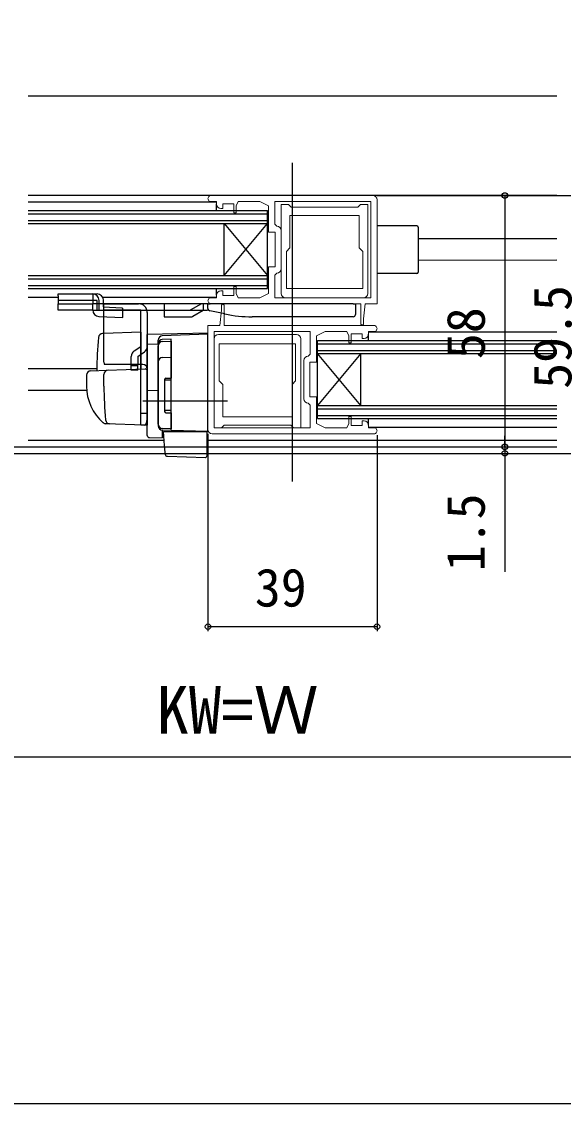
# Model space of a CAD drawing. Units: millimetres, scale not verified. Extents: x -525 to 525, y -782 to 777.
# Drawn here: x 156.1 to 281, y -782.5 to -532.9 of the extents above; entities that cross this region are included whole.
import ezdxf
from ezdxf.enums import TextEntityAlignment as Align

# ---------------------------------------------------------------- set-up
doc = ezdxf.new("R2010")
doc.units = ezdxf.units.MM
doc.header["$LTSCALE"] = 4
doc.layers.add('0-2_YKK_11', color=7, linetype='Continuous', lineweight=18)
for name, color, linetype in [('0-3_YKK_12', 2, 'Continuous'), ('0-4_YKK_13', 4, 'Continuous'), ('0-6_YKK_D', 6, 'Continuous'), ('0-7_YKK_ZWAK', 7, 'Continuous')]:
    doc.layers.add(name, color=color, linetype=linetype)
doc.styles.add('ＭＳ ゴシック', font='')
doc.styles.get('ＭＳ ゴシック').set_extended_font_data('MS Gothic')

msp = doc.modelspace()

# ---------------------------------------------------------------- linework, layer by layer
at = {"layer": '0-2_YKK_11'}
for p, q in [((237.048, -573), (199.748, -573)), ((215.948, -589.9), (215.948, -581.1)), ((216.948, -596.6), (234.948, -596.6)), ((219.448, -605.099), (201.448, -605.099)), ((221.148, -611.099), (221.148, -619.899)), ((200.048, -627.999), (237.348, -627.999))]:
    msp.add_line(p, q, dxfattribs=at)
for points in [[(199.748, -598), (234.348, -598), (234.348, -602.7), (234.648, -603), (234.948, -602.7), (234.948, -601.5), (235.348, -598), (238.048, -598), (238.048, -574)], [(199.748, -574.4), (201.048, -574.4), (201.048, -575)], [(202.048, -576), (202.448, -576), (202.448, -574.9), (205.048, -574.9), (205.048, -577), (205.548, -577), (205.548, -575.4), (206.048, -574.4), (211.048, -574.4), (213.048, -575.4), (213.048, -581.5), (214.548, -581.5), (214.548, -589.5), (213.048, -589.5), (213.048, -595.6), (211.048, -596.6), (206.048, -596.6), (205.548, -595.6), (205.548, -594), (205.048, -594), (205.048, -596.1), (202.448, -596.1), (202.448, -595), (202.048, -595)], [(214.448, -574.4), (236.648, -574.4), (236.648, -596.6), (214.448, -596.6), (214.448, -591.4), (214.948, -590.9)], [(214.948, -580.1), (214.448, -579.6), (214.448, -574.4)], [(235.948, -595.6), (235.948, -575.1), (234.248, -575.1), (233.948, -575.4), (233.648, -575.7), (218.248, -575.7), (217.948, -575.4), (217.648, -575.1), (215.948, -575.1), (215.948, -595.6)], [(201.048, -596), (201.048, -596.6), (199.748, -596.6)], [(237.348, -602.999), (202.748, -602.999), (202.748, -598.299), (202.448, -597.999), (202.148, -598.299), (202.148, -599.499), (201.748, -602.999), (199.048, -602.999), (199.048, -626.999)], [(222.648, -626.599), (200.448, -626.599), (200.448, -604.399), (222.648, -604.399), (222.648, -609.599), (222.148, -610.099)], [(200.448, -606.099), (200.448, -626.599), (202.148, -626.599), (202.448, -626.299), (202.748, -625.999), (218.148, -625.999), (218.448, -626.299), (218.748, -626.599), (220.448, -626.599), (220.448, -606.099)], [(235.048, -624.999), (234.648, -624.999), (234.648, -626.099), (232.048, -626.099), (232.048, -623.999), (231.548, -623.999), (231.548, -625.599), (231.048, -626.599), (226.048, -626.599), (224.048, -625.599), (224.048, -619.499), (222.548, -619.499), (222.548, -611.499), (224.048, -611.499), (224.048, -605.399), (226.048, -604.399), (231.048, -604.399), (231.548, -605.399), (231.548, -606.999), (232.048, -606.999), (232.048, -604.899), (234.648, -604.899), (234.648, -605.999), (235.048, -605.999)], [(236.048, -604.999), (236.048, -604.399), (237.348, -604.399)], [(222.148, -620.899), (222.648, -621.399), (222.648, -626.599)], [(237.348, -626.599), (236.048, -626.599), (236.048, -625.999)]]:
    msp.add_lwpolyline(points, dxfattribs=at)
for points in [[(234.748, -594.5), (217.148, -594.5), (217.148, -585.9), (217.948, -585.1), (217.948, -577.6), (233.948, -577.6), (233.948, -585.1), (234.748, -585.9)], [(201.648, -607.199), (219.248, -607.199), (219.248, -615.799), (218.448, -616.599), (218.448, -624.099), (202.448, -624.099), (202.448, -616.599), (201.648, -615.799)]]:
    msp.add_lwpolyline(points, close=True, dxfattribs=at)
for centre, radius, start, end in [((199.748, -573.7), 0.7, 89.99999, 270.00001), ((237.048, -574), 1, 0.00001, 89.99999), ((202.048, -575), 1, 180.00001, 269.99999), ((214.948, -581.1), 1, 0.00001, 89.99999), ((214.948, -589.9), 1, 270.00001, 359.99999), ((202.048, -596), 1, 90.00001, 179.99999), ((216.948, -595.6), 1, 180.00001, 269.99999), ((234.948, -595.6), 1, 270.00001, 359.99999), ((199.748, -597.3), 0.7, 89.99999, 270.00001), ((237.348, -603.699), 0.7, 269.99999, 90.00001), ((201.448, -606.099), 1, 90.00001, 179.99999), ((219.448, -606.099), 1, 0.00001, 89.99999), ((235.048, -604.999), 1, 270.00001, 359.99999), ((222.148, -611.099), 1, 90.00001, 179.99999), ((222.148, -619.899), 1, 180.00001, 269.99999), ((235.048, -625.999), 1, 0.00001, 89.99999), ((200.048, -626.999), 1, 180.00001, 269.99999), ((237.348, -627.299), 0.7, 269.99999, 90.00001)]:
    msp.add_arc(centre, radius, start, end, dxfattribs=at)
at = {"layer": '0-3_YKK_12'}
for p, q in [((157.552, -550), (279.543, -550)), ((218.548, -638.997), (218.548, -565.434)), ((279.543, -573), (157.552, -573)), ((157.552, -574.5), (200.848, -574.5)), ((157.552, -576.5), (212.798, -576.5)), ((201.048, -576.5), (201.048, -574.9)), ((212.798, -594.5), (212.798, -576.5)), ((157.552, -577.2), (212.798, -577.2)), ((157.552, -578.8), (212.798, -578.8)), ((157.552, -579.5), (212.798, -579.5)), ((202.799, -591.5), (202.798, -579.5)), ((202.798, -579.5), (212.798, -591.5)), ((202.799, -591.5), (212.798, -579.5)), ((279.543, -582.974), (247.548, -583.023)), ((279.543, -587.957), (247.548, -588.006)), ((157.552, -591.5), (212.798, -591.5)), ((157.552, -592.2), (212.798, -592.2)), ((157.552, -593.8), (212.798, -593.8)), ((157.552, -594.5), (212.798, -594.5)), ((157.552, -596.5), (164.448, -596.5)), ((174.774, -596.5), (200.848, -596.5)), ((201.048, -595.987), (201.049, -594.5)), ((224.298, -606.499), (279.543, -606.499)), ((224.298, -624.499), (224.298, -606.499)), ((236.047, -606.499), (236.047, -605.026)), ((236.248, -604.499), (279.543, -604.499)), ((224.298, -607.199), (279.543, -607.199)), ((224.298, -608.799), (279.543, -608.799)), ((224.298, -609.499), (279.543, -609.499)), ((234.298, -621.499), (224.298, -609.499)), ((234.298, -609.499), (224.298, -621.499)), ((234.298, -621.499), (234.298, -609.499)), ((173.375, -613), (157.552, -613)), ((171.084, -618), (157.552, -618)), ((224.298, -621.499), (279.543, -621.499)), ((224.298, -622.199), (279.543, -622.199)), ((224.298, -623.799), (279.543, -623.799)), ((224.298, -624.499), (279.543, -624.499)), ((236.048, -625.997), (236.048, -624.499)), ((236.248, -626.499), (279.543, -626.499)), ((157.552, -629.5), (188.923, -629.5)), ((157.552, -631), (189.054, -631)), ((198.748, -629.5), (279.543, -629.5)), ((198.748, -631), (279.543, -631))]:
    msp.add_line(p, q, dxfattribs=at)
at = {"layer": '0-4_YKK_13'}
for p, q in [((247.248, -580), (238.048, -580)), ((247.548, -580.3), (247.548, -590.7)), ((247.248, -591), (238.048, -591)), ((164.448, -596.139), (164.448, -595.7)), ((164.448, -596.139), (164.448, -598)), ((172.448, -595.7), (173.447, -595.7)), ((172.448, -596.139), (172.448, -598)), ((172.448, -597.2), (164.448, -597.2)), ((173.447, -597.2), (172.448, -597.2)), ((199.049, -598), (172.448, -598)), ((172.448, -599.411), (172.448, -598)), ((173.447, -599.5), (173.447, -597.2)), ((173.914, -598), (173.914, -597.2)), ((173.914, -599.41), (173.914, -598)), ((174.947, -598), (174.947, -597.2)), ((174.948, -598.7), (174.948, -598)), ((174.948, -598.7), (179.148, -598.891)), ((175.048, -611.5), (175.048, -598)), ((175.048, -598), (183.048, -598)), ((179.148, -598.891), (179.438, -599.2)), ((188.948, -598), (188.948, -599.5)), ((197.546, -598), (194.946, -599.5)), ((197.948, -598), (197.948, -599.5)), ((232.549, -598), (199.549, -598)), ((232.549, -598), (233.049, -598)), ((233.049, -598), (233.049, -600.5)), ((172.448, -599.5), (198.893, -599.5)), ((173.901, -600.91), (179.379, -601.14)), ((183.548, -599.5), (175.048, -599.5)), ((179.379, -601.14), (179.429, -599.5)), ((179.429, -599.5), (179.438, -599.2)), ((183.548, -612), (183.548, -599.5)), ((185.048, -600), (185.048, -607.827)), ((188.948, -599.5), (188.948, -601)), ((188.948, -601), (195.08, -601)), ((195.579, -600.866), (197.948, -599.5)), ((198.893, -599.5), (198.998, -599.35)), ((199.203, -599.5), (198.893, -599.5)), ((198.998, -599.35), (199.098, -599.35)), ((199.098, -599.35), (199.203, -599.5)), ((199.203, -599.5), (199.254, -599.5)), ((202.941, -600.334), (199.444, -599.585)), ((232.549, -601), (209.227, -601)), ((175.048, -604.849), (174.721, -604.861)), ((183.548, -604.552), (175.048, -604.849)), ((183.548, -604.552), (183.548, -612)), ((199.048, -604.8), (185.048, -605.044)), ((185.048, -605.501), (185.048, -605.489)), ((185.048, -605.701), (185.048, -605.501)), ((187.548, -607.233), (187.548, -606.367)), ((199.048, -605), (188.513, -605.368)), ((190.548, -606.167), (188.513, -606.23)), ((190.548, -609.823), (190.548, -606.167)), ((199.048, -627.5), (199.048, -604.8)), ((182.003, -608.88), (183.548, -607.827)), ((182.848, -610.12), (184.393, -609.066)), ((185.048, -607.273), (187.548, -607.239)), ((185.048, -607.827), (185.048, -626)), ((187.547, -625.774), (187.547, -607.696)), ((187.548, -607.233), (187.548, -626.133)), ((188.512, -606.697), (190.547, -606.626)), ((190.547, -606.626), (190.547, -615.144)), ((182.848, -610.12), (182.848, -612)), ((188.512, -610.397), (190.547, -610.326)), ((190.548, -610.788), (190.548, -609.823)), ((172.013, -613.455), (175.8, -613.323)), ((184.048, -612), (175.182, -612)), ((175.8, -613.323), (184.53, -613.018)), ((181.348, -612.25), (182.848, -612.25)), ((182.848, -613.327), (182.848, -612)), ((183.548, -612), (183.548, -613.052)), ((185.048, -613.518), (185.048, -624)), ((171.048, -614.455), (171.048, -617)), ((175.048, -617), (175.048, -614.297)), ((189.047, -615.444), (189.047, -622.844)), ((190.547, -615.644), (189.047, -615.644)), ((189.347, -615.144), (190.547, -615.144)), ((185.048, -617.3), (185.048, -616.7)), ((185.048, -618.3), (185.048, -617.7)), ((187.548, -618), (185.048, -618.044)), ((203.548, -620.5), (184.048, -620.5)), ((185.048, -621.3), (185.048, -620.7)), ((185.048, -623.3), (183.548, -623.3)), ((185.048, -624), (185.009, -624.255)), ((185.048, -622.3), (185.048, -621.7)), ((185.048, -622.3), (185.048, -621.7)), ((185.048, -622.3), (185.048, -621.7)), ((185.048, -622.3), (185.048, -624)), ((185.048, -622.3), (185.048, -624)), ((190.547, -622.644), (189.047, -622.644)), ((189.347, -623.144), (190.547, -623.144)), ((190.547, -623.144), (190.547, -626.844)), ((176.307, -625.695), (175.458, -625.665)), ((184.303, -625.974), (175.474, -625.666)), ((185.009, -624.255), (184.815, -625.548)), ((185.539, -628.865), (188.513, -628.917)), ((190.547, -626.844), (188.512, -626.773)), ((190.548, -627.203), (188.513, -627.132)), ((188.513, -627.132), (188.513, -628.917)), ((189.063, -631.11), (189.023, -630.654)), ((189.205, -632.727), (189.063, -631.11)), ((198.748, -631.479), (198.748, -633.189)), ((189.686, -633.184), (198.437, -633.489))]:
    msp.add_line(p, q, dxfattribs=at)
for points in [[(164.448, -595.7), (172.448, -595.7), (172.448, -596.139)], [(172.448, -599.5), (164.448, -599.5), (164.448, -598), (172.448, -598)], [(199.049, -599.096), (199.049, -598), (199.549, -598)], [(185.048, -618.044), (185.048, -607.273), (185.048, -605.044)], [(182.848, -613.327), (181.348, -613.327), (181.348, -612), (181.348, -610.12)], [(199.048, -627.5), (190.548, -627.203), (190.548, -626.204), (190.548, -610.788)], [(185.048, -626), (183.548, -626), (183.548, -612)], [(185.048, -628.365), (185.048, -621.353), (185.048, -618.5), (185.048, -618.044)], [(189.023, -630.654), (188.748, -627.5), (188.778, -627.5)], [(188.778, -627.5), (198.748, -627.5), (198.748, -630.842), (198.748, -631.479)]]:
    msp.add_lwpolyline(points, dxfattribs=at)
for centre, radius, start, end in [((247.248, -580.3), 0.3, 0, 90), ((247.248, -590.7), 0.3, 270, 0), ((172.431, -597.183), 1.483, 359.35664, 89.34185), ((173.447, -597.2), 1.5, 0, 90), ((183.048, -600), 2, 0, 90), ((173.948, -599.411), 1.5, 180, 268.23761), ((195.08, -600), 1, 270, 299.98), ((199.549, -599.096), 0.5, 180, 257.90524), ((209.227, -571), 30, 257.90524, 270), ((232.549, -600.5), 0.5, 270, 0), ((288.348, -615.5), 115, 175.1492, 178.95761), ((174.756, -605.86), 1, 92, 175.1492), ((188.547, -607.229), 1, 91.97531, 180.18561), ((188.548, -606.367), 1, 92, 180), ((182.848, -610.12), 1.5, 124.28688, 180), ((183.548, -607.827), 1.5, 304.28688, 0), ((188.547, -607.696), 1, 92, 180), ((176.048, -611.5), 1, 180, 210), ((188.547, -611.396), 1, 92, 180), ((172.048, -614.455), 1, 92, 180), ((176.048, -614.297), 1, 92, 180), ((184.048, -613), 1, 0, 90), ((184.548, -613.518), 0.5, 0, 92), ((189.347, -615.444), 0.3, 90, 180), ((182.047, -617.1), 11, 179.4814, 229.17186), ((256.048, -616.988), 81, 180.00856, 185.53061), ((189.347, -622.844), 0.3, 180, 270), ((175.509, -624.666), 1, 229.17186, 268), ((176.42, -624.698), 1, 185.53061, 268), ((184.321, -625.474), 0.5, 268, 351.46923), ((188.547, -625.774), 1, 180, 268), ((188.548, -626.133), 1, 180, 268), ((185.548, -628.365), 0.5, 180, 196.57035), ((185.548, -628.365), 0.5, 180, 269), ((189.703, -632.684), 0.5, 185, 268.02699), ((198.448, -633.189), 0.3, 268, 0)]:
    msp.add_arc(centre, radius, start, end, dxfattribs=at)
msp.add_ellipse((175.448, -598.7), major_axis=(0, 9.5), ratio=0.421053, start_param=4.5538307, end_param=4.6280786, dxfattribs=at)
at = {"layer": '0-6_YKK_D'}
for p, q in [((238.048, -573), (268.548, -573)), ((238.048, -573), (288.548, -573)), ((267.548, -573), (267.548, -631)), ((199.048, -628), (199.048, -673.5)), ((238.048, -628.299), (238.048, -673.5)), ((267.548, -631), (267.548, -628.45)), ((83.048, -631), (268.548, -631)), ((83.048, -631), (268.548, -631)), ((267.548, -631), (267.548, -632.5)), ((83.048, -632.5), (268.548, -632.5)), ((239.048, -632.5), (288.548, -632.5)), ((267.548, -632.5), (267.548, -659.873)), ((238.048, -672.5), (199.048, -672.5)), ((79.048, -702.5), (358.048, -702.5))]:
    msp.add_line(p, q, dxfattribs=at)
for centre in [(267.548, -573), (267.548, -631), (267.548, -631), (267.548, -632.5), (199.048, -672.5), (238.048, -672.5)]:
    msp.add_circle(centre, 0.637, dxfattribs=at)
at = {"layer": '0-7_YKK_ZWAK'}
msp.add_lwpolyline([(-525, -782.5), (525, -782.5), (525, 747.5)], dxfattribs=at)

# ---------------------------------------------------------------- texts
at = {"layer": '0-6_YKK_D', "style": 'ＭＳ ゴシック'}
for s, p in [('59.5', (285.548, -617.614)), ('58', (265.548, -610.761)), ('1.5', (265.548, -659.714))]:
    msp.add_text(s, height=8.798, rotation=90, dxfattribs=at).set_placement(p, align=Align.BOTTOM_LEFT)
for s, height, p in [('39', 8.798, (209.854, -670.5)), ('KW=Ｗ', 11, (187.141, -700.5))]:
    msp.add_text(s, height=height, dxfattribs=at).set_placement(p, align=Align.BOTTOM_LEFT)

doc.saveas('drawing.dxf')
